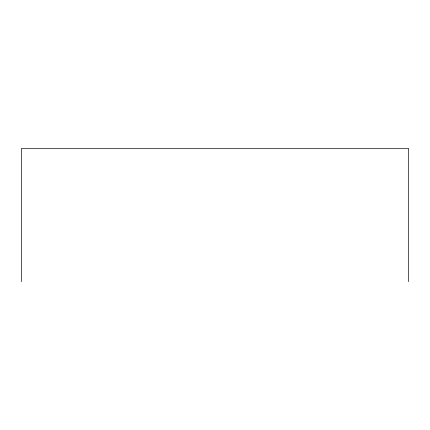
<?xml version="1.0" encoding="UTF-8"?>
<svg xmlns="http://www.w3.org/2000/svg" width="430" height="430" viewBox="0 0 430 430"><rect width="100%" height="100%" fill="white"/><g stroke="black" fill="none" stroke-linecap="round" stroke-linejoin="round"><path stroke-width="0.64" d="M408.5 281.65L408.5 148.35L21.5 148.35L21.5 281.65"/></g></svg>
